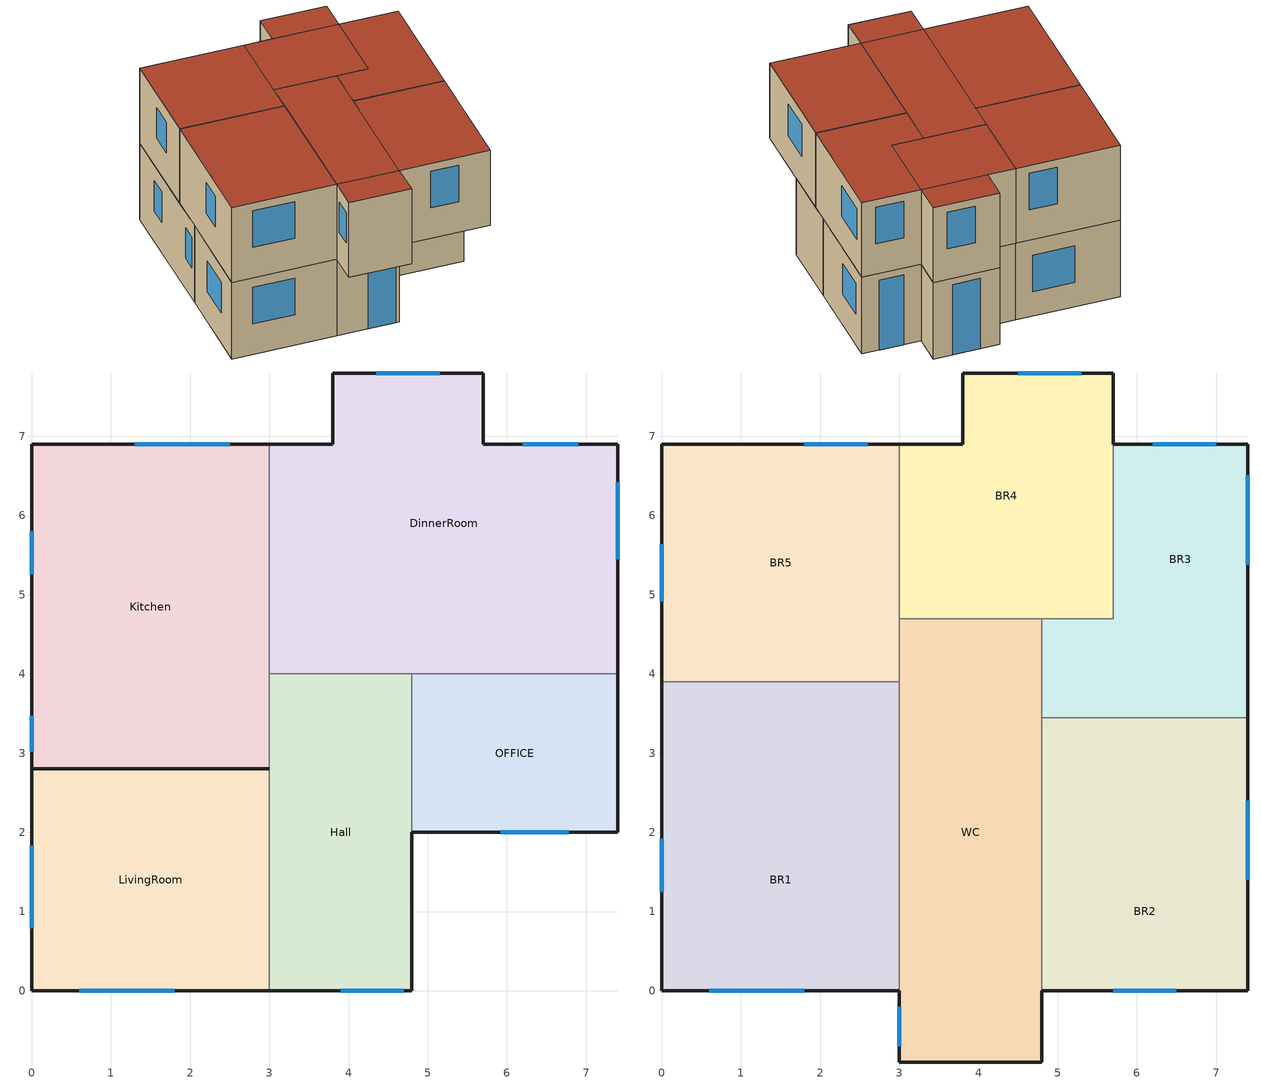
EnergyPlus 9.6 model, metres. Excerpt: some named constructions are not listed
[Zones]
LivingRoom
 floor othersideconditionsmodel (Exterior Floor): 3,2.8 3,0 0,0 0,2.8 z0
 wall outside (Interior Wall): 3,2.8 0,2.8 0,0 z0:2.51
 wall outside (Exterior Wall): 0,0 3,0 z0:2.51
 wall to Hall (Interior Wall): 3,0 3,2.8 z0:2.51
 window (Exterior Window): 0.6,0 1.8,0 z1:2.2; 0,1.83 0,0.79 z1:2
Hall
 floor othersideconditionsmodel (Exterior Floor): 4.8,4 4.8,0 3,0 3,4 z0
 wall outside (Exterior Wall): 3,0 4.8,0 4.8,2 z0:2.51
 wall to DinnerRoom (Interior Wall): 4.8,4 3,4 z0:2.51
 wall to OFFICE (Interior Wall): 4.8,2 4.8,4 z0:2.51
 wall to Kitchen (Interior Wall): 3,4 3,2.8 z0:2.51
 window (Exterior Window): 3.9,0 4.7,0 z0:2.1
OFFICE
 floor othersideconditionsmodel (Exterior Floor): 7.4,4 7.4,2 4.8,2 4.8,4 z0
 wall outside (Exterior Wall): 4.8,2 7.4,2 7.4,4 z0:2.51
 wall to DinnerRoom (Interior Wall): 7.4,4 4.8,4 z0:2.51
 window (Exterior Window): 5.92,2 6.78,2 z1:2
Kitchen
 floor othersideconditionsmodel (Exterior Floor): 3,6.9 3,2.8 0,2.8 0,6.9 z0
 wall outside (Interior Wall): 0,2.8 3,2.8 z0:2.51
 wall outside (Exterior Wall): 3,6.9 0,6.9 0,2.8 z0:2.51
 wall to DinnerRoom (Interior Wall): 3,4 3,6.9 z0:2.51
 window (Exterior Window): 0,5.8 0,5.26 / 0,3.47 0,3.02 z1:2; 2.5,6.9 1.3,6.9 z0.8:2
DinnerRoom
 floor othersideconditionsmodel (Exterior Floor): 7.4,6.9 7.4,4 3,4 3,6.9 3.8,6.9 3.8,7.8 5.7,7.8 5.7,6.9 z0
 wall outside (Exterior Wall): 7.4,4 7.4,6.9 5.7,6.9 5.7,7.8 3.8,7.8 3.8,6.9 3,6.9 z0:2.51
 window (Exterior Window): 5.15,7.8 4.35,7.8 / 6.9,6.9 6.2,6.9 z0:2.3; 7.4,5.45 7.4,6.42 z1:2
BR4
 floor to DinnerRoom (Interior Floor): 5.7,7.8 5.7,4.7 3,4.7 3,6.9 3.8,6.9 3.8,7.8 z2.51
 wall outside (Exterior Wall): 5.7,6.9 5.7,7.8 3.8,7.8 3.8,6.9 3,6.9 z2.51:4.96
 wall to BR3 (Interior Wall): 4.8,4.7 5.7,4.7 5.7,6.9 z2.51:4.96
 wall to BR5 (Interior Wall): 3,6.9 3,4.7 z2.51:4.96
 wall to WC (Interior Wall): 3,4.7 4.8,4.7 z2.51:4.96
 window (Exterior Window): 5.3,7.8 4.5,7.8 z3.51:4.71
 roof outside (Exterior Roof): 3.8,7.8 3.8,6.9 5.7,6.9 5.7,7.8 z4.96; 3,6.9 3,4.7 5.7,4.7 5.7,6.9 z4.96
BR3
 floor to DinnerRoom (Interior Floor): 7.4,6.9 7.4,4 4.8,4 4.8,4.7 5.7,4.7 5.7,6.9 z2.51
 floor to OFFICE (Interior Floor): 7.4,4 7.4,3.45 4.8,3.45 4.8,4 z2.51
 wall outside (Exterior Wall): 7.4,3.45 7.4,6.9 5.7,6.9 z2.51:4.96
 wall to WC (Interior Wall): 4.8,4.7 4.8,3.45 z2.51:4.96
 wall to BR2 (Interior Wall): 4.8,3.45 7.4,3.45 z2.51:4.96
 window (Exterior Window): 7,6.9 6.2,6.9 z3.51:4.71; 7.4,5.38 7.4,6.51 z3.51:4.51
 roof outside (Exterior Roof): 5.7,6.9 5.7,4.7 4.8,4.7 4.8,3.45 7.4,3.45 7.4,6.9 z4.96
BR2
 floor outside (Exterior Floor 2): 7.4,2 7.4,0 4.8,0 4.8,2 z2.51
 floor to OFFICE (Interior Floor): 7.4,3.45 7.4,2 4.8,2 4.8,3.45 z2.51
 wall outside (Exterior Wall): 4.8,0 7.4,0 7.4,3.45 z2.51:4.96
 wall to WC (Interior Wall): 4.8,3.45 4.8,0 z2.51:4.96
 window (Exterior Window): 7.4,1.4 7.4,2.4 z3.51:4.55; 5.7,0 6.5,0 z3.51:4.71
 roof outside (Exterior Roof): 4.8,3.45 4.8,0 7.4,0 7.4,3.45 z4.96
WC
 floor outside (Interior Floor): 4.8,0 4.8,-0.9 3,-0.9 3,0 z2.51
 floor to DinnerRoom (Interior Floor): 4.8,4.7 4.8,4 3,4 3,4.7 z2.51
 floor to Hall (Interior Floor): 4.8,4 4.8,0 3,0 3,4 z2.51
 wall outside (Exterior Wall): 3,0 3,-0.9 4.8,-0.9 4.8,0 z2.51:4.96
 wall to BR1 (Interior Wall): 3,3.9 3,0 z2.51:4.96
 wall to BR5 (Interior Wall): 3,4.7 3,3.9 z2.51:4.96
 window (Exterior Window): 3,-0.2 3,-0.7 z3.51:4.51
 roof outside (Exterior Roof): 3,0 3,-0.9 4.8,-0.9 4.8,0 z4.96; 3,4.7 3,0 4.8,0 4.8,4.7 z4.96
BR1
 floor to LivingRoom (Interior Floor): 3,2.8 3,0 0,0 0,2.8 z2.51
 floor to Kitchen (Interior Floor): 3,3.9 3,2.8 0,2.8 0,3.9 z2.51
 wall outside (Exterior Wall): 0,3.9 0,0 3,0 z2.51:4.96
 wall to BR5 (Interior Wall): 3,3.9 0,3.9 z2.51:4.96
 window (Exterior Window): 0.6,0 1.8,0 z3.51:4.71; 0,1.92 0,1.25 z3.51:4.51
 roof outside (Exterior Roof): 0,3.9 0,0 3,0 3,3.9 z4.96
BR5
 floor to Kitchen (Interior Floor): 3,6.9 3,3.9 0,3.9 0,6.9 z2.51
 wall outside (Exterior Wall): 3,6.9 0,6.9 0,3.9 z2.51:4.96
 window (Exterior Window): 0,5.64 0,4.92 z3.51:4.51; 2.6,6.9 1.8,6.9 z3.51:4.71
 roof outside (Exterior Roof): 0,6.9 0,3.9 3,3.9 3,6.9 z4.96
[ENERGYMANAGEMENTSYSTEM:PROGRAM]
ApplyAST_BR3_People: if BR3_People_CoolCoil==0; if BR3_People_HeatCoil==0; set NoH_NoC_reqs = 1; else; set NoH_NoC_reqs = 0; endif; else; set NoH_NoC_reqs = 0; endif; if BR3_People_OpT<roundedACST; if BR3_People_WindSpeed <= MaxWindSpeed; if BR3_People_OutT>MinOutTemp; if BR3_People_OutT < BR3_People_OpT; set meets_base_reqs = 1; else; set meets_base_reqs = 0; endif; else; set meets_base_reqs = 0; endif; else; set meets_base_reqs = 0; endif; else; set meets_base_reqs = 0; endif; if (NoH_NoC_reqs == 1) && (meets_base_reqs == 1); if BR3_People_OpT>VST; set Ventilates_HVACmode2_BR3_People = 1; else; set Ventilates_HVACmode2_BR3_People = 0; endif; else; set Ventilates_HVACmode2_BR3_People = 0; endif; if VentCtrl == 0; if BR3_People_OutT < BR3_People_OpT; if BR3_People_OutT>MinOutTemp; if BR3_People_OpT > VST; if BR3_People_WindSpeed <= MaxWindSpeed; set Ventilates_HVACmode1_BR3_People = 1; else; set Ventilates_HVACmode1_BR3_People = 0; endif; else; set Ventilates_HVACmode1_BR3_People = 0; endif; else; set Ventilates_HVACmode1_BR3_People = 0; endif; else; set Ventilates_HVACmode1_BR3_People = 0; endif; elseif VentCtrl == 1; if BR3_People_OutT<BR3_People_OpT; if BR3_People_OutT>MinOutTemp; if BR3_People_OpT > ACSTnoTol; if BR3_People_WindSpeed <= MaxWindSpeed; set Ventilates_HVACmode1_BR3_People = 1; else; set Ventilates_HVACmode1_BR3_People = 0; endif; else; set Ventilates_HVACmode1_BR3_People = 0; endif; else; set Ventilates_HVACmode1_BR3_People = 0; endif; else; set Ventilates_HVACmode1_BR3_People = 0; endif; endif; if HVACmode == 0; if Occ_count_BR3_People == 0; Set ACST_Act_BR3_People = 100; Set AHST_Act_BR3_People = -100; else; set ACST_Act_BR3_People = roundedACST; set AHST_Act_BR3_People = roundedAHST; endif; elseif HVACmode == 1; Set ACST_Act_BR3_People = 100; Set AHST_Act_BR3_People = -100; if Ventilates_HVACmode1_BR3_People == 1 && Occ_count_BR3_People > 0; set VentHours_BR3_People = 1*ZoneTimeStep; else; set VentHours_BR3_People = 0; endif; elseif HVACmode == 2; if Occ_count_BR3_People == 0; Set ACST_Act_BR3_People = 100; Set AHST_Act_BR3_People = -100; set VentHours_BR3_People = 0; else; if Ventilates_HVACmode2_BR3_People == 1; set VentHours_BR3_People = 1*ZoneTimeStep; elseif Ventilates_HVACmode2_BR3_People == 0; set VentHours_BR3_People = 0; set ACST_Act_BR3_People = roundedACST; set AHST_Act_BR3_People = roundedAHST; endif; endif; endif
ApplyAST_BR2_People: if BR2_People_CoolCoil==0; if BR2_People_HeatCoil==0; set NoH_NoC_reqs = 1; else; set NoH_NoC_reqs = 0; endif; else; set NoH_NoC_reqs = 0; endif; if BR2_People_OpT<roundedACST; if BR2_People_WindSpeed <= MaxWindSpeed; if BR2_People_OutT>MinOutTemp; if BR2_People_OutT < BR2_People_OpT; set meets_base_reqs = 1; else; set meets_base_reqs = 0; endif; else; set meets_base_reqs = 0; endif; else; set meets_base_reqs = 0; endif; else; set meets_base_reqs = 0; endif; if (NoH_NoC_reqs == 1) && (meets_base_reqs == 1); if BR2_People_OpT>VST; set Ventilates_HVACmode2_BR2_People = 1; else; set Ventilates_HVACmode2_BR2_People = 0; endif; else; set Ventilates_HVACmode2_BR2_People = 0; endif; if VentCtrl == 0; if BR2_People_OutT < BR2_People_OpT; if BR2_People_OutT>MinOutTemp; if BR2_People_OpT > VST; if BR2_People_WindSpeed <= MaxWindSpeed; set Ventilates_HVACmode1_BR2_People = 1; else; set Ventilates_HVACmode1_BR2_People = 0; endif; else; set Ventilates_HVACmode1_BR2_People = 0; endif; else; set Ventilates_HVACmode1_BR2_People = 0; endif; else; set Ventilates_HVACmode1_BR2_People = 0; endif; elseif VentCtrl == 1; if BR2_People_OutT<BR2_People_OpT; if BR2_People_OutT>MinOutTemp; if BR2_People_OpT > ACSTnoTol; if BR2_People_WindSpeed <= MaxWindSpeed; set Ventilates_HVACmode1_BR2_People = 1; else; set Ventilates_HVACmode1_BR2_People = 0; endif; else; set Ventilates_HVACmode1_BR2_People = 0; endif; else; set Ventilates_HVACmode1_BR2_People = 0; endif; else; set Ventilates_HVACmode1_BR2_People = 0; endif; endif; if HVACmode == 0; if Occ_count_BR2_People == 0; Set ACST_Act_BR2_People = 100; Set AHST_Act_BR2_People = -100; else; set ACST_Act_BR2_People = roundedACST; set AHST_Act_BR2_People = roundedAHST; endif; elseif HVACmode == 1; Set ACST_Act_BR2_People = 100; Set AHST_Act_BR2_People = -100; if Ventilates_HVACmode1_BR2_People == 1 && Occ_count_BR2_People > 0; set VentHours_BR2_People = 1*ZoneTimeStep; else; set VentHours_BR2_People = 0; endif; elseif HVACmode == 2; if Occ_count_BR2_People == 0; Set ACST_Act_BR2_People = 100; Set AHST_Act_BR2_People = -100; set VentHours_BR2_People = 0; else; if Ventilates_HVACmode2_BR2_People == 1; set VentHours_BR2_People = 1*ZoneTimeStep; elseif Ventilates_HVACmode2_BR2_People == 0; set VentHours_BR2_People = 0; set ACST_Act_BR2_People = roundedACST; set AHST_Act_BR2_People = roundedAHST; endif; endif; endif
ApplyAST_BR1_People: if BR1_People_CoolCoil==0; if BR1_People_HeatCoil==0; set NoH_NoC_reqs = 1; else; set NoH_NoC_reqs = 0; endif; else; set NoH_NoC_reqs = 0; endif; if BR1_People_OpT<roundedACST; if BR1_People_WindSpeed <= MaxWindSpeed; if BR1_People_OutT>MinOutTemp; if BR1_People_OutT < BR1_People_OpT; set meets_base_reqs = 1; else; set meets_base_reqs = 0; endif; else; set meets_base_reqs = 0; endif; else; set meets_base_reqs = 0; endif; else; set meets_base_reqs = 0; endif; if (NoH_NoC_reqs == 1) && (meets_base_reqs == 1); if BR1_People_OpT>VST; set Ventilates_HVACmode2_BR1_People = 1; else; set Ventilates_HVACmode2_BR1_People = 0; endif; else; set Ventilates_HVACmode2_BR1_People = 0; endif; if VentCtrl == 0; if BR1_People_OutT < BR1_People_OpT; if BR1_People_OutT>MinOutTemp; if BR1_People_OpT > VST; if BR1_People_WindSpeed <= MaxWindSpeed; set Ventilates_HVACmode1_BR1_People = 1; else; set Ventilates_HVACmode1_BR1_People = 0; endif; else; set Ventilates_HVACmode1_BR1_People = 0; endif; else; set Ventilates_HVACmode1_BR1_People = 0; endif; else; set Ventilates_HVACmode1_BR1_People = 0; endif; elseif VentCtrl == 1; if BR1_People_OutT<BR1_People_OpT; if BR1_People_OutT>MinOutTemp; if BR1_People_OpT > ACSTnoTol; if BR1_People_WindSpeed <= MaxWindSpeed; set Ventilates_HVACmode1_BR1_People = 1; else; set Ventilates_HVACmode1_BR1_People = 0; endif; else; set Ventilates_HVACmode1_BR1_People = 0; endif; else; set Ventilates_HVACmode1_BR1_People = 0; endif; else; set Ventilates_HVACmode1_BR1_People = 0; endif; endif; if HVACmode == 0; if Occ_count_BR1_People == 0; Set ACST_Act_BR1_People = 100; Set AHST_Act_BR1_People = -100; else; set ACST_Act_BR1_People = roundedACST; set AHST_Act_BR1_People = roundedAHST; endif; elseif HVACmode == 1; Set ACST_Act_BR1_People = 100; Set AHST_Act_BR1_People = -100; if Ventilates_HVACmode1_BR1_People == 1 && Occ_count_BR1_People > 0; set VentHours_BR1_People = 1*ZoneTimeStep; else; set VentHours_BR1_People = 0; endif; elseif HVACmode == 2; if Occ_count_BR1_People == 0; Set ACST_Act_BR1_People = 100; Set AHST_Act_BR1_People = -100; set VentHours_BR1_People = 0; else; if Ventilates_HVACmode2_BR1_People == 1; set VentHours_BR1_People = 1*ZoneTimeStep; elseif Ventilates_HVACmode2_BR1_People == 0; set VentHours_BR1_People = 0; set ACST_Act_BR1_People = roundedACST; set AHST_Act_BR1_People = roundedAHST; endif; endif; endif
[ENERGYMANAGEMENTSYSTEM:GLOBALVARIABLE]
ComfHours_OFFICE_People; DiscomfAppHotHours_OFFICE_People; DiscomfAppColdHours_OFFICE_People; DiscomfNonAppHotHours_OFFICE_People; DiscomfNonAppColdHours_OFFICE_People; ComfHoursNoApp_OFFICE_People; ZoneFloorArea_OFFICE_People; ZoneAirVolume_OFFICE_People; OccHours_OFFICE_People; OccComfHoursNoApp_OFFICE_People; OccDiscomfHoursNoApp_OFFICE_People
ComfHours_BR5_People; DiscomfAppHotHours_BR5_People; DiscomfAppColdHours_BR5_People; DiscomfNonAppHotHours_BR5_People; DiscomfNonAppColdHours_BR5_People; ComfHoursNoApp_BR5_People; ZoneFloorArea_BR5_People; ZoneAirVolume_BR5_People; OccHours_BR5_People; OccComfHoursNoApp_BR5_People; OccDiscomfHoursNoApp_BR5_People
ComfHours_DinnerRoom_People; DiscomfAppHotHours_DinnerRoom_People; DiscomfAppColdHours_DinnerRoom_People; DiscomfNonAppHotHours_DinnerRoom_People; DiscomfNonAppColdHours_DinnerRoom_People; ComfHoursNoApp_DinnerRoom_People; ZoneFloorArea_DinnerRoom_People; ZoneAirVolume_DinnerRoom_People; OccHours_DinnerRoom_People; OccComfHoursNoApp_DinnerRoom_People; OccDiscomfHoursNoApp_DinnerRoom_People
ComfHours_BR4_People; DiscomfAppHotHours_BR4_People; DiscomfAppColdHours_BR4_People; DiscomfNonAppHotHours_BR4_People; DiscomfNonAppColdHours_BR4_People; ComfHoursNoApp_BR4_People; ZoneFloorArea_BR4_People; ZoneAirVolume_BR4_People; OccHours_BR4_People; OccComfHoursNoApp_BR4_People; OccDiscomfHoursNoApp_BR4_People
ComfHours_BR3_People; DiscomfAppHotHours_BR3_People; DiscomfAppColdHours_BR3_People; DiscomfNonAppHotHours_BR3_People; DiscomfNonAppColdHours_BR3_People; ComfHoursNoApp_BR3_People; ZoneFloorArea_BR3_People; ZoneAirVolume_BR3_People; OccHours_BR3_People; OccComfHoursNoApp_BR3_People; OccDiscomfHoursNoApp_BR3_People
ComfHours_BR2_People; DiscomfAppHotHours_BR2_People; DiscomfAppColdHours_BR2_People; DiscomfNonAppHotHours_BR2_People; DiscomfNonAppColdHours_BR2_People; ComfHoursNoApp_BR2_People; ZoneFloorArea_BR2_People; ZoneAirVolume_BR2_People; OccHours_BR2_People; OccComfHoursNoApp_BR2_People; OccDiscomfHoursNoApp_BR2_People
ComfHours_BR1_People; DiscomfAppHotHours_BR1_People; DiscomfAppColdHours_BR1_People; DiscomfNonAppHotHours_BR1_People; DiscomfNonAppColdHours_BR1_People; ComfHoursNoApp_BR1_People; ZoneFloorArea_BR1_People; ZoneAirVolume_BR1_People; OccHours_BR1_People; OccComfHoursNoApp_BR1_People; OccDiscomfHoursNoApp_BR1_People
VST; VSToffset; MaxWindSpeed; VentCtrl; HVACmode; MinOutTemp; MinOToffset; MaxTempDiffVOF; MinTempDiffVOF; MultiplierVOF
VentHours_LivingRoom_People
VentHours_OFFICE_People
VentHours_BR5_People
VentHours_DinnerRoom_People
VentHours_BR4_People
VentHours_BR3_People
VentHours_BR2_People
VentHours_BR1_People
[ENERGYMANAGEMENTSYSTEM:OUTPUTVARIABLE] Update Frequency=ZoneTimestep
Name | EMS Variable | Type of Data in Variable | Units
Comfort Temperature | ComfTemp | Averaged | C
Adaptive Cooling Setpoint Temperature | roundedACST | Averaged | C
Adaptive Heating Setpoint Temperature | roundedAHST | Averaged | C
Adaptive Cooling Setpoint Temperature_No Tolerance | ACSTnoTol | Averaged | C
Adaptive Heating Setpoint Temperature_No Tolerance | AHSTnoTol | Averaged | C
z_test_ComfStand | ComfStand | Averaged | NA
z_test_ACSTaul | ACSTaul | Averaged | C
z_test_ACSTall | ACSTall | Averaged | C
z_test_AHSTaul | AHSTaul | Averaged | C
z_test_AHSTall | AHSTall | Averaged | C
z_test_CAT | CAT | Averaged | C
z_test_ACSToffset | ACSToffset | Averaged | C
z_test_AHSToffset | AHSToffset | Averaged | C
z_test_ComfMod | ComfMod | Averaged | NA
z_test_ACSTtol | ACSTtol | Averaged | C
z_test_SetpointAcc | SetpointAcc | Averaged | NA
z_test_CustAST_m | m | Averaged | NA
z_test_CustAST_n | n | Averaged | NA
z_test_AHSTtol | AHSTtol | Averaged | C
Ventilation Setpoint Temperature | VST | Averaged | C
Minimum Outdoor Temperature for ventilation | MinOutTemp | Averaged | C
Minimum Outdoor Temperature Difference for ventilation | MinTempDiffVOF | Averaged | C
Maximum Outdoor Temperature Difference for ventilation | MaxTempDiffVOF | Averaged | C
Multiplier for Ventilation Opening Factor | MultiplierVOF | Averaged
Comfortable Hours_No Applicability_LivingRoom_People | ComfHoursNoApp_LivingRoom_People | Summed | H
Comfortable Hours_No Applicability_OFFICE_People | ComfHoursNoApp_OFFICE_People | Summed | H
Comfortable Hours_No Applicability_BR5_People | ComfHoursNoApp_BR5_People | Summed | H
Comfortable Hours_No Applicability_DinnerRoom_People | ComfHoursNoApp_DinnerRoom_People | Summed | H
Comfortable Hours_No Applicability_BR4_People | ComfHoursNoApp_BR4_People | Summed | H
Comfortable Hours_No Applicability_BR3_People | ComfHoursNoApp_BR3_People | Summed | H
Comfortable Hours_No Applicability_BR2_People | ComfHoursNoApp_BR2_People | Summed | H
Comfortable Hours_No Applicability_BR1_People | ComfHoursNoApp_BR1_People | Summed | H
Comfortable Hours_Applicability_LivingRoom_People | ComfHours_LivingRoom_People | Summed | H
Comfortable Hours_Applicability_OFFICE_People | ComfHours_OFFICE_People | Summed | H
Comfortable Hours_Applicability_BR5_People | ComfHours_BR5_People | Summed | H
Comfortable Hours_Applicability_DinnerRoom_People | ComfHours_DinnerRoom_People | Summed | H
Comfortable Hours_Applicability_BR4_People | ComfHours_BR4_People | Summed | H
Comfortable Hours_Applicability_BR3_People | ComfHours_BR3_People | Summed | H
Comfortable Hours_Applicability_BR2_People | ComfHours_BR2_People | Summed | H
Comfortable Hours_Applicability_BR1_People | ComfHours_BR1_People | Summed | H
Occupied Comfortable Hours_No Applicability_LivingRoom_People | OccComfHoursNoApp_LivingRoom_People | Summed | H
Occupied Comfortable Hours_No Applicability_OFFICE_People | OccComfHoursNoApp_OFFICE_People | Summed | H
Occupied Comfortable Hours_No Applicability_BR5_People | OccComfHoursNoApp_BR5_People | Summed | H
Occupied Comfortable Hours_No Applicability_DinnerRoom_People | OccComfHoursNoApp_DinnerRoom_People | Summed | H
Occupied Comfortable Hours_No Applicability_BR4_People | OccComfHoursNoApp_BR4_People | Summed | H
Occupied Comfortable Hours_No Applicability_BR3_People | OccComfHoursNoApp_BR3_People | Summed | H
Occupied Comfortable Hours_No Applicability_BR2_People | OccComfHoursNoApp_BR2_People | Summed | H
Occupied Comfortable Hours_No Applicability_BR1_People | OccComfHoursNoApp_BR1_People | Summed | H
Occupied Discomfortable Hours_No Applicability_LivingRoom_People | OccDiscomfHoursNoApp_LivingRoom_People | Summed | H
Occupied Discomfortable Hours_No Applicability_OFFICE_People | OccDiscomfHoursNoApp_OFFICE_People | Summed | H
Occupied Discomfortable Hours_No Applicability_BR5_People | OccDiscomfHoursNoApp_BR5_People | Summed | H
Occupied Discomfortable Hours_No Applicability_DinnerRoom_People | OccDiscomfHoursNoApp_DinnerRoom_People | Summed | H
Occupied Discomfortable Hours_No Applicability_BR4_People | OccDiscomfHoursNoApp_BR4_People | Summed | H
Occupied Discomfortable Hours_No Applicability_BR3_People | OccDiscomfHoursNoApp_BR3_People | Summed | H
Occupied Discomfortable Hours_No Applicability_BR2_People | OccDiscomfHoursNoApp_BR2_People | Summed | H
Occupied Discomfortable Hours_No Applicability_BR1_People | OccDiscomfHoursNoApp_BR1_People | Summed | H
Occupied Hours_LivingRoom_People | OccHours_LivingRoom_People | Summed | H
Occupied Hours_OFFICE_People | OccHours_OFFICE_People | Summed | H
Occupied Hours_BR5_People | OccHours_BR5_People | Summed | H
Occupied Hours_DinnerRoom_People | OccHours_DinnerRoom_People | Summed | H
Occupied Hours_BR4_People | OccHours_BR4_People | Summed | H
Occupied Hours_BR3_People | OccHours_BR3_People | Summed | H
Occupied Hours_BR2_People | OccHours_BR2_People | Summed | H
Occupied Hours_BR1_People | OccHours_BR1_People | Summed | H
Discomfortable Applicable Hot Hours_LivingRoom_People | DiscomfAppHotHours_LivingRoom_People | Summed | H
Discomfortable Applicable Hot Hours_OFFICE_People | DiscomfAppHotHours_OFFICE_People | Summed | H
Discomfortable Applicable Hot Hours_BR5_People | DiscomfAppHotHours_BR5_People | Summed | H
Discomfortable Applicable Hot Hours_DinnerRoom_People | DiscomfAppHotHours_DinnerRoom_People | Summed | H
Discomfortable Applicable Hot Hours_BR4_People | DiscomfAppHotHours_BR4_People | Summed | H
Discomfortable Applicable Hot Hours_BR3_People | DiscomfAppHotHours_BR3_People | Summed | H
Discomfortable Applicable Hot Hours_BR2_People | DiscomfAppHotHours_BR2_People | Summed | H
Discomfortable Applicable Hot Hours_BR1_People | DiscomfAppHotHours_BR1_People | Summed | H
Discomfortable Applicable Cold Hours_LivingRoom_People | DiscomfAppColdHours_LivingRoom_People | Summed | H
Discomfortable Applicable Cold Hours_OFFICE_People | DiscomfAppColdHours_OFFICE_People | Summed | H
Discomfortable Applicable Cold Hours_BR5_People | DiscomfAppColdHours_BR5_People | Summed | H
Discomfortable Applicable Cold Hours_DinnerRoom_People | DiscomfAppColdHours_DinnerRoom_People | Summed | H
Discomfortable Applicable Cold Hours_BR4_People | DiscomfAppColdHours_BR4_People | Summed | H
Discomfortable Applicable Cold Hours_BR3_People | DiscomfAppColdHours_BR3_People | Summed | H
Discomfortable Applicable Cold Hours_BR2_People | DiscomfAppColdHours_BR2_People | Summed | H
Discomfortable Applicable Cold Hours_BR1_People | DiscomfAppColdHours_BR1_People | Summed | H
Discomfortable Non Applicable Hot Hours_LivingRoom_People | DiscomfNonAppHotHours_LivingRoom_People | Summed | H
Discomfortable Non Applicable Hot Hours_OFFICE_People | DiscomfNonAppHotHours_OFFICE_People | Summed | H
Discomfortable Non Applicable Hot Hours_BR5_People | DiscomfNonAppHotHours_BR5_People | Summed | H
Discomfortable Non Applicable Hot Hours_DinnerRoom_People | DiscomfNonAppHotHours_DinnerRoom_People | Summed | H
Discomfortable Non Applicable Hot Hours_BR4_People | DiscomfNonAppHotHours_BR4_People | Summed | H
Discomfortable Non Applicable Hot Hours_BR3_People | DiscomfNonAppHotHours_BR3_People | Summed | H
Discomfortable Non Applicable Hot Hours_BR2_People | DiscomfNonAppHotHours_BR2_People | Summed | H
Discomfortable Non Applicable Hot Hours_BR1_People | DiscomfNonAppHotHours_BR1_People | Summed | H
Discomfortable Non Applicable Cold Hours_LivingRoom_People | DiscomfNonAppColdHours_LivingRoom_People | Summed | H
Discomfortable Non Applicable Cold Hours_OFFICE_People | DiscomfNonAppColdHours_OFFICE_People | Summed | H
Discomfortable Non Applicable Cold Hours_BR5_People | DiscomfNonAppColdHours_BR5_People | Summed | H
Discomfortable Non Applicable Cold Hours_DinnerRoom_People | DiscomfNonAppColdHours_DinnerRoom_People | Summed | H
Discomfortable Non Applicable Cold Hours_BR4_People | DiscomfNonAppColdHours_BR4_People | Summed | H
Discomfortable Non Applicable Cold Hours_BR3_People | DiscomfNonAppColdHours_BR3_People | Summed | H
Discomfortable Non Applicable Cold Hours_BR2_People | DiscomfNonAppColdHours_BR2_People | Summed | H
Discomfortable Non Applicable Cold Hours_BR1_People | DiscomfNonAppColdHours_BR1_People | Summed | H
Zone Floor Area_LivingRoom_People | ZoneFloorArea_LivingRoom_People | Averaged | m2
Zone Floor Area_OFFICE_People | ZoneFloorArea_OFFICE_People | Averaged | m2
Zone Floor Area_BR5_People | ZoneFloorArea_BR5_People | Averaged | m2
Zone Floor Area_DinnerRoom_People | ZoneFloorArea_DinnerRoom_People | Averaged | m2
Zone Floor Area_BR4_People | ZoneFloorArea_BR4_People | Averaged | m2
Zone Floor Area_BR3_People | ZoneFloorArea_BR3_People | Averaged | m2
Zone Floor Area_BR2_People | ZoneFloorArea_BR2_People | Averaged | m2
Zone Floor Area_BR1_People | ZoneFloorArea_BR1_People | Averaged | m2
Zone Air Volume_LivingRoom_People | ZoneAirVolume_LivingRoom_People | Averaged | m3
Zone Air Volume_OFFICE_People | ZoneAirVolume_OFFICE_People | Averaged | m3
Zone Air Volume_BR5_People | ZoneAirVolume_BR5_People | Averaged | m3
Zone Air Volume_DinnerRoom_People | ZoneAirVolume_DinnerRoom_People | Averaged | m3
Zone Air Volume_BR4_People | ZoneAirVolume_BR4_People | Averaged | m3
Zone Air Volume_BR3_People | ZoneAirVolume_BR3_People | Averaged | m3
Zone Air Volume_BR2_People | ZoneAirVolume_BR2_People | Averaged | m3
Zone Air Volume_BR1_People | ZoneAirVolume_BR1_People | Averaged | m3
People Occupant Count_LivingRoom_People | Occ_count_LivingRoom_People | Summed
People Occupant Count_OFFICE_People | Occ_count_OFFICE_People | Summed
People Occupant Count_BR5_People | Occ_count_BR5_People | Summed
People Occupant Count_DinnerRoom_People | Occ_count_DinnerRoom_People | Summed
People Occupant Count_BR4_People | Occ_count_BR4_People | Summed
People Occupant Count_BR3_People | Occ_count_BR3_People | Summed
People Occupant Count_BR2_People | Occ_count_BR2_People | Summed
People Occupant Count_BR1_People | Occ_count_BR1_People | Summed
Ventilation Hours_LivingRoom_People | VentHours_LivingRoom_People | Summed | H
Ventilation Hours_OFFICE_People | VentHours_OFFICE_People | Summed | H
Ventilation Hours_BR5_People | VentHours_BR5_People | Summed | H
Ventilation Hours_DinnerRoom_People | VentHours_DinnerRoom_People | Summed | H
Ventilation Hours_BR4_People | VentHours_BR4_People | Summed | H
Ventilation Hours_BR3_People | VentHours_BR3_People | Summed | H
Ventilation Hours_BR2_People | VentHours_BR2_People | Summed | H
Ventilation Hours_BR1_People | VentHours_BR1_People | Summed | H
[Schedule:Compact]
Always On: Through: 12/31, For: AllDays, Until: 24:00, 1
[SCHEDULE:COMPACT]
On: Through: 12/31, For: AllDays, Until: 24:00, 1
TypOperativeTempControlSch: Through: 12/31, For: SummerDesignDay WinterDesignDay, Until: 24:00, 0, For: AllOtherDays, Until: 24:00, 0.5
[CURVE:LINEAR] Minimum Value of x=1; Maximum Value of x=1.5
Name | Coefficient1 Constant | Coefficient2 x
CoolingCombRatio | 0.618055 | 0.381945
HeatingCombRatio | 0.96034 | 0.03966
[CURVE:QUADRATIC]
Name | Coefficient1 Constant | Coefficient2 x | Coefficient3 x2 | Minimum Value of x | Maximum Value of x
VRFACCoolCapFFF | 0.8 | 0.2 | 0 | 0.5 | 1.5
CoolingEIRHiPLR | 1 | 0 | 0 | 1 | 1.5
VRFCPLFFPLR | 0.85 | 0.15 | 0 | 0 | 1
HeatingEIRHiPLR | 2.42944 | -2.23589 | 0.806452 | 1 | 1.5
[CURVE:CUBIC]
Name | Coefficient1 Constant | Coefficient2 x | Coefficient3 x2 | Coefficient4 x3 | Minimum Value of x | Maximum Value of x | Minimum Curve Output | Maximum Curve Output | Input Unit Type for X | Output Unit Type
VRFTUCoolCapFT | 0.504547 | 0.0288891 | -1.08194e-05 | 1.01359e-05 | 0 | 50 | 0.5 | 1.5 | Temperature | Dimensionless
VRFTUHeatCapFT | -0.390709 | 0.261815 | -0.0130432 | 0.000178132 | 0 | 50 | 0.5 | 1.5 | Temperature | Dimensionless
VRFCoolCapFTBoundary | 25.7347 | -0.0315004 | -0.014166 | 0 | 11 | 30 |  |  | Temperature
VRFCoolEIRFTBoundary | 25.7347 | -0.0315004 | -0.014166 | 0 | 15 | 24 |  |  | Temperature
CoolingEIRLowPLR | 0.462812 | -1.04024 | 2.17491 | -0.597482 | 0 | 1 |  |  | Temperature | Capacity
VRFHeatCapFTBoundary | -7.60009 | 3.0509 | -0.116284 | 0 | 15 | 27 |  |  | Temperature
VRFHeatEIRFTBoundary | -7.60009 | 3.0509 | -0.116284 | 0 | 15 | 27 | -20 | 15 | Temperature
HeatingEIRLowPLR | 0.140009 | 0.6415 | 0.133905 | 0.0845859 | 0 | 1 |  |  | Dimensionless | Dimensionless
[CURVE:BIQUADRATIC] Output Unit Type=Dimensionless
Name | Coefficient1 Constant | Coefficient2 x | Coefficient3 x2 | Coefficient4 y | Coefficient5 y2 | Coefficient6 xy | Minimum Value of x | Maximum Value of x | Minimum Value of y | Maximum Value of y | Input Unit Type for X | Input Unit Type for Y
VRFCoolCapFT | 0.576883 | 0.017448 | 0.000583269 | -1.76324e-06 | -7.474e-09 | -1.30413e-07 | 15 | 24 | -5 | 23 | Temperature | Temperature
VRFCoolCapFTHi | 0.686736 | 0.0207631 | 0.0005447 | -0.0016218 | -4.259e-07 | -0.0003392 | 15 | 24 | 16 | 43 | Temperature | Temperature
VRFCoolEIRFT | 0.989011 | -0.0234797 | 0.000199711 | 0.00596834 | -1.0289e-07 | -0.00015686 | 15 | 24 | -5 | 23 | Temperature | Temperature
VRFCoolEIRFTHi | 0.143515 | 0.0186004 | -0.0003954 | 0.0248522 | 0.00016329 | -0.0006244 | 15 | 24 | 16 | 43 | Temperature | Temperature
VRFHeatCapFT | 1.0146 | -0.0025067 | -0.000141599 | 0.0269316 | 1.83538e-06 | -0.000358147 | 15 | 27 | -20 | 15 | Temperature | Temperature
VRFHeatCapFTHi | 1.16113 | 0.0274789 | -0.00168795 | 0.00178338 | 2.03208e-06 | -6.8969e-05 | 15 | 27 | -10 | 15 | Temperature | Temperature
VRFHeatEIRFT | 0.874655 | -0.0131975 | 0.00110307 | -0.0133118 | 0.00089017 | -0.00012766 | 15 | 27 | -20 | 12 | Temperature | Temperature
VRFHeatEIRFTHi | 2.50401 | -0.0573677 | 4.07336e-05 | -0.129597 | 0.00135839 | 0.00317047 | 15 | 27 | -10 | 15 | Temperature | Temperature
CoolingLengthCorrectionFactor | 1.06938 | -0.0014951 | 2.56E-06 | -0.11511 | 0.0511169 | -0.0004369 | 8 | 175 | 0.5 | 1.5 | Temperature | Temperature
VRF Piping Correction Factor for Length in Heating Mode | .989916 | .001961 | -.000036 | 0 | 0 | 0 | 7 | 106.5 | 1 | 1 | Distance | Dimensionless
VRF Heat Recovery Cooling Capacity Modifier; VRF Heat Recovery Heating Capacity Modifier | .9 | 0 | 0 | 0 | 0 | 0 | -100 | 100 | -100 | 100 | Temperature | Temperature
VRF Heat Recovery Cooling Energy Modifier; VRF Heat Recovery Heating Energy Modifier | 1.1 | 0 | 0 | 0 | 0 | 0 | -100 | 100 | -100 | 100 | Temperature | Temperature
